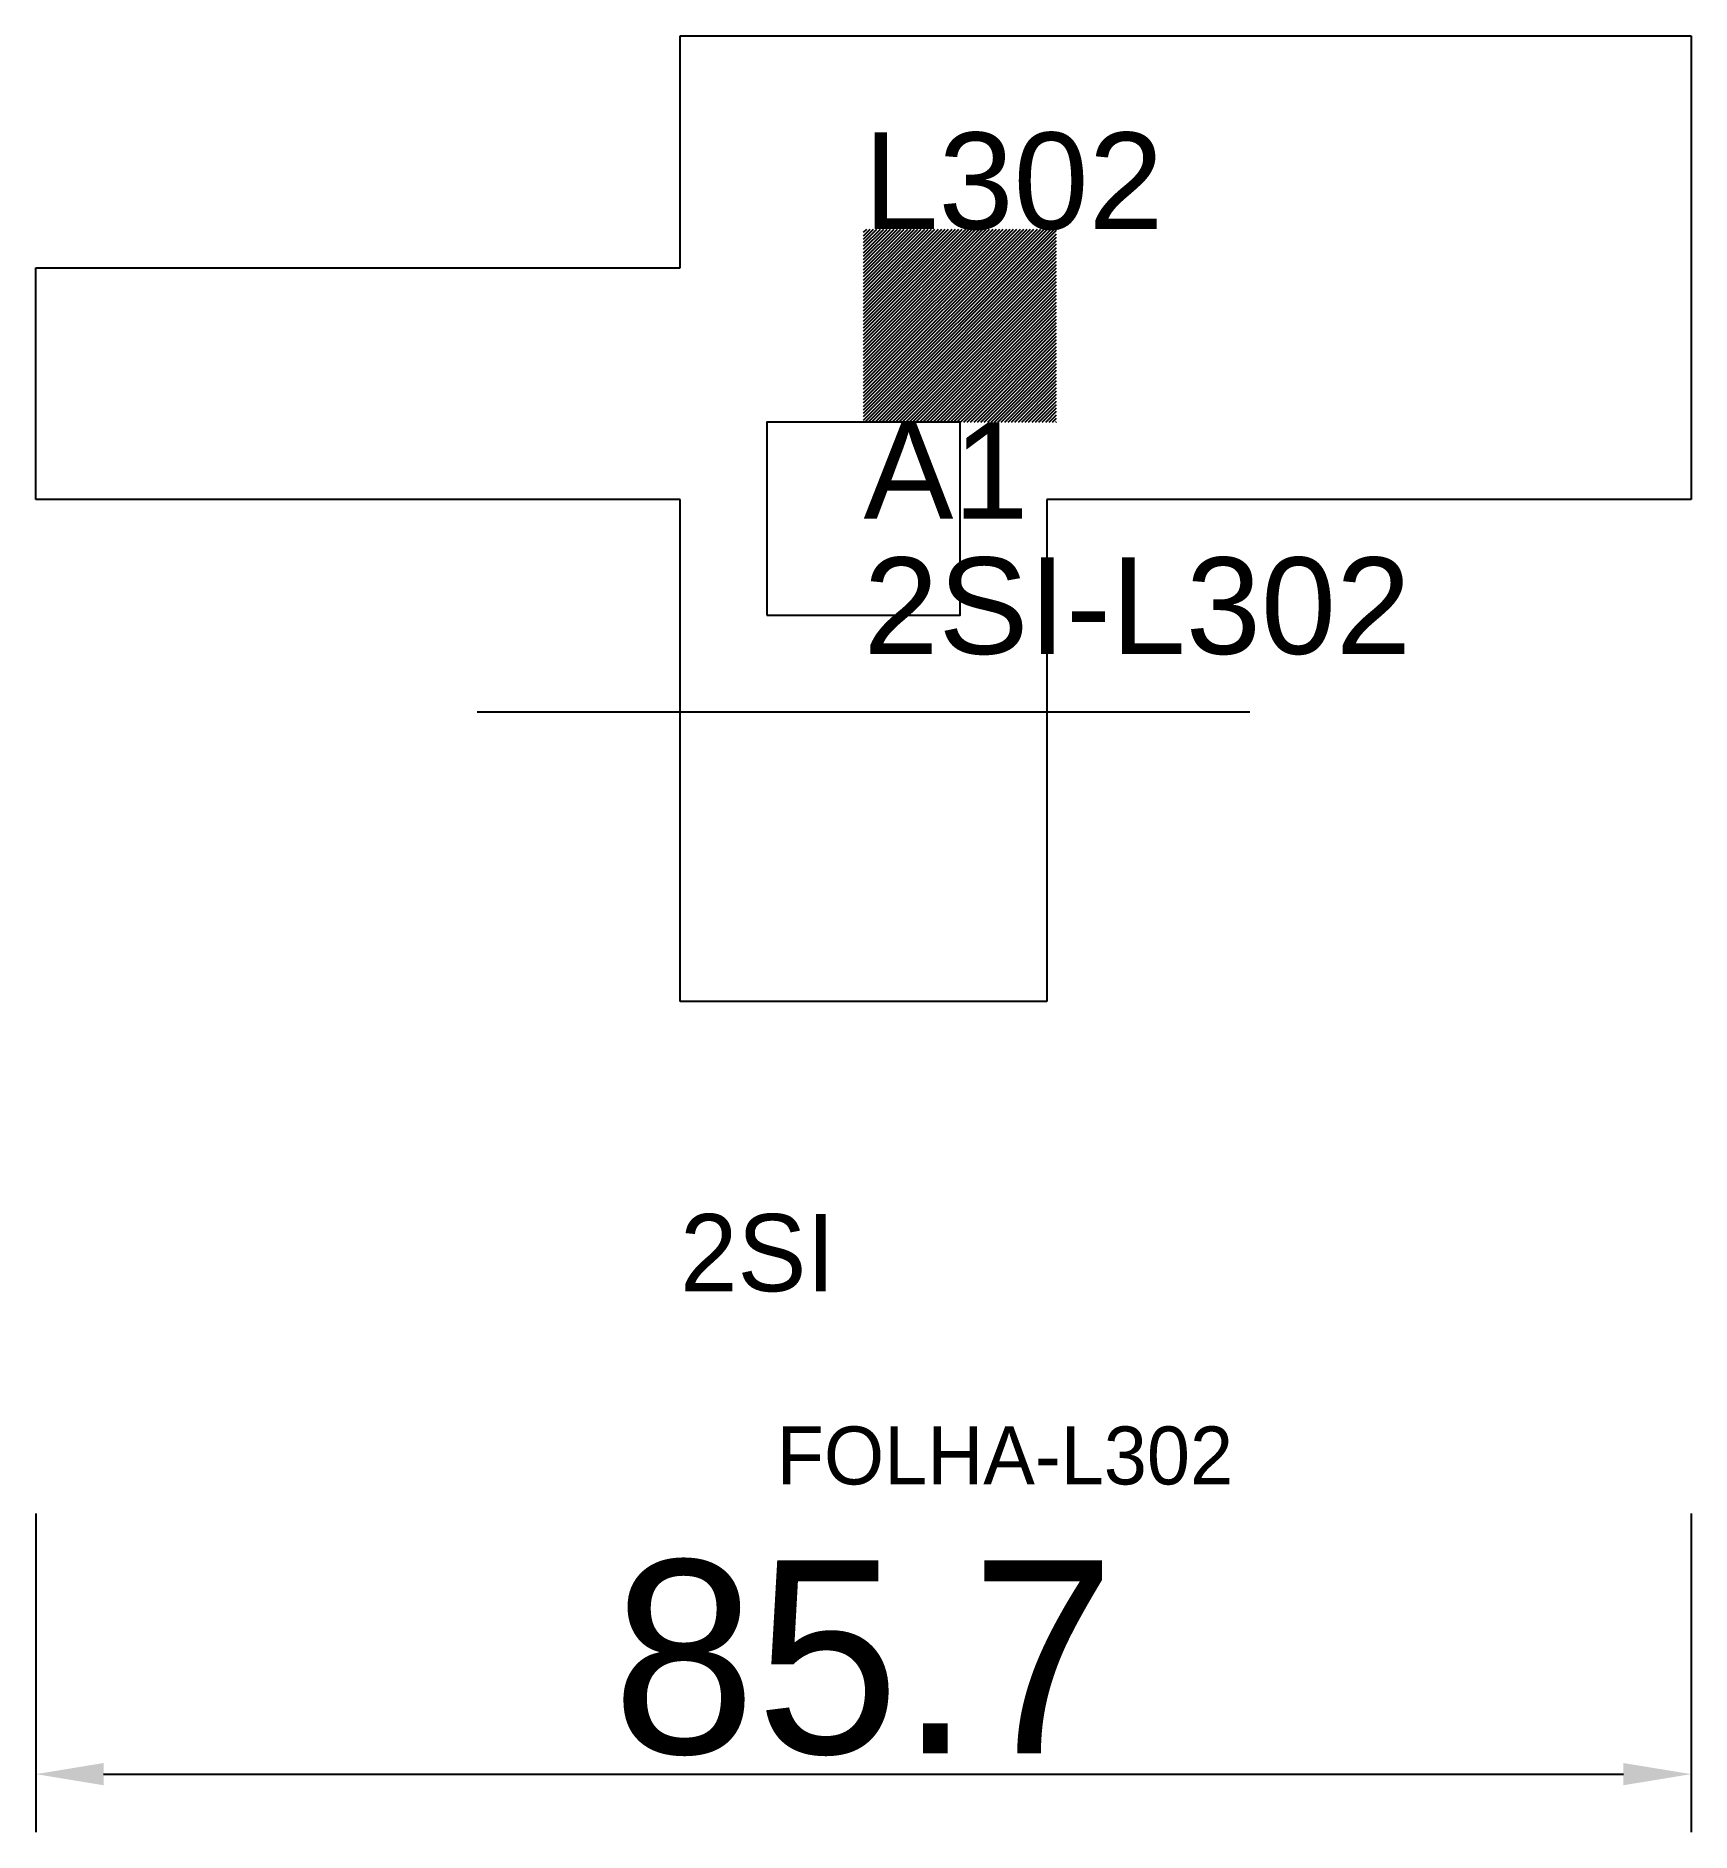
# Model space of a CAD drawing. Header units: metres. Extents: x 222.2 to 307.9, y 108.5 to 201.5.
import ezdxf

# ---------------------------------------------------------------- set-up
doc = ezdxf.new("R2010")
doc.units = ezdxf.units.M
for name, color, linetype in [('3', 3, 'CONTINUOUS'), ('AUX00', 7, 'CONTINUOUS'), ('COTA', 241, 'CONTINUOUS'), ('FOLHA', 255, 'CONTINUOUS'), ('Hachura', 251, 'CONTINUOUS'), ('NOMENCLATURA', 7, 'CONTINUOUS'), ('Nível', 160, 'CONTINUOUS'), ('Painéis', 200, 'CONTINUOUS'), ('Pilares', 5, 'CONTINUOUS'), ('REAPROVEITAMENTO', 251, 'CONTINUOUS'), ('SARR_2.2x7', 40, 'CONTINUOUS')]:
    doc.layers.add(name, color=color, linetype=linetype)
doc.styles.add('ARIAL', font='Arial.ttf')
doc.styles.add('STR_STANDARD', font='arial.ttf')
doc.dimstyles.new('EZ DXF', dxfattribs={"dimtxt": 10, "dimasz": 3.5, "dimexe": 3, "dimexo": 1.5, "dimgap": 1, "dimtad": 1, "dimdec": 1, "dimdsep": 46, "dimcen": 2.5, "dimazin": 3, "dimtfac": 1, "dimtmove": 0, "dimatfit": 3})

msp = doc.modelspace()

# ---------------------------------------------------------------- hatches: boundary and pattern name
at = {"layer": 'Hachura'}
h = msp.add_hatch(dxfattribs=at)
h.set_pattern_fill('ANSI31', scale=50)
h.paths.add_polyline_path([(255.55, 151.5), (255.55, 177.5), (222.2, 177.5), (222.2, 189.5), (255.55, 189.5), (255.55, 201.5), (307.9, 201.5), (307.9, 177.5), (274.55, 177.5), (274.55, 151.5)])
h = msp.add_hatch(dxfattribs=at)
h.set_pattern_fill('ANSI31', scale=50)
h.paths.add_polyline_path([(255.55, 151.5), (255.55, 177.5), (222.2, 177.5), (222.2, 189.5), (255.55, 189.5), (255.55, 201.5), (307.9, 201.5), (307.9, 177.5), (274.55, 177.5), (274.55, 151.5)])
at = {"layer": 'Reaproveitamento'}
h = msp.add_hatch(dxfattribs=at)
h.set_pattern_fill('SOLID')
h.paths.add_polyline_path([(265.05, 181.5), (275.05, 181.5), (275.05, 191.5), (265.05, 191.5)])
h = msp.add_hatch(dxfattribs=at)
h.set_pattern_fill('SOLID')
h.paths.add_polyline_path([(265.05, 181.5), (275.05, 181.5), (275.05, 191.5), (265.05, 191.5)])

# ---------------------------------------------------------------- linework, layer by layer
at = {"layer": 'Painéis', "color": 200}
for p, q in [((255.55, 189.5), (255.55, 201.5)), ((255.55, 201.5), (307.9, 201.5)), ((255.55, 189.5), (255.55, 201.5)), ((255.55, 201.5), (307.9, 201.5)), ((307.9, 201.5), (307.9, 177.5)), ((307.9, 201.5), (307.9, 177.5)), ((222.2, 177.5), (222.2, 189.5)), ((222.2, 189.5), (255.55, 189.5)), ((222.2, 177.5), (222.2, 189.5)), ((222.2, 189.5), (255.55, 189.5)), ((255.55, 177.5), (222.2, 177.5)), ((255.55, 177.5), (222.2, 177.5)), ((255.55, 151.5), (255.55, 177.5)), ((255.55, 151.5), (255.55, 177.5)), ((307.9, 177.5), (274.55, 177.5)), ((274.55, 177.5), (274.55, 151.5)), ((307.9, 177.5), (274.55, 177.5)), ((274.55, 177.5), (274.55, 151.5)), ((274.55, 151.5), (255.55, 151.5)), ((274.55, 151.5), (255.55, 151.5))]:
    msp.add_line(p, q, dxfattribs=at)
at = {"layer": 'Pilares'}
msp.add_lwpolyline([(260.05, 171.5), (270.05, 171.5), (270.05, 181.5), (260.05, 181.5)], close=True, dxfattribs=at)
msp.add_lwpolyline([(260.05, 171.5), (270.05, 171.5), (270.05, 181.5), (260.05, 181.5)], close=True, dxfattribs=at)
at = {"layer": 'SARR_2.2x7'}
msp.add_line((245.05, 166.5), (285.05, 166.5), dxfattribs=at)
msp.add_line((245.05, 166.5), (285.05, 166.5), dxfattribs=at)

# ---------------------------------------------------------------- texts
at = {"layer": '3', "style": 'STR_STANDARD'}
msp.add_text('A1', height=5, dxfattribs=at).set_placement((265.05, 176.5))
msp.add_text('A1', height=5, dxfattribs=at).set_placement((265.05, 176.5))
at = {"layer": 'AUX00', "style": 'STR_STANDARD'}
msp.add_text('2SI-L302', height=5, dxfattribs=at).set_placement((265.05, 169.5))
msp.add_text('2SI-L302', height=5, dxfattribs=at).set_placement((265.05, 169.5))
at = {"layer": 'FOLHA'}
msp.add_text('FOLHA-L302', height=3, dxfattribs=at).set_placement((260.55, 126.5))
msp.add_text('FOLHA-L302', height=3, dxfattribs=at).set_placement((260.55, 126.5))
at = {"layer": 'NOMENCLATURA', "insert": (265.05, 196.5), "char_height": 5, "attachment_point": 1, "style": 'ARIAL'}
msp.add_mtext('L302', dxfattribs=at)
msp.add_mtext('L302', dxfattribs=at)
at = {"layer": 'Nível'}
msp.add_text('2SI', height=4, dxfattribs=at).set_placement((255.55, 136.5))
msp.add_text('2SI', height=4, dxfattribs=at).set_placement((255.55, 136.5))

# ---------------------------------------------------------------- dimensions: what is measured, and where the dimension line sits
at = {"layer": 'COTA'}
msp.add_linear_dim(base=(222.2, 111.5), p1=(222.2, 126.5), p2=(307.9, 126.5), dimstyle='EZ DXF', dxfattribs=at).render()
msp.add_linear_dim(base=(222.2, 111.5), p1=(222.2, 126.5), p2=(307.9, 126.5), dimstyle='EZ DXF', dxfattribs=at).render()

doc.saveas('drawing.dxf')
